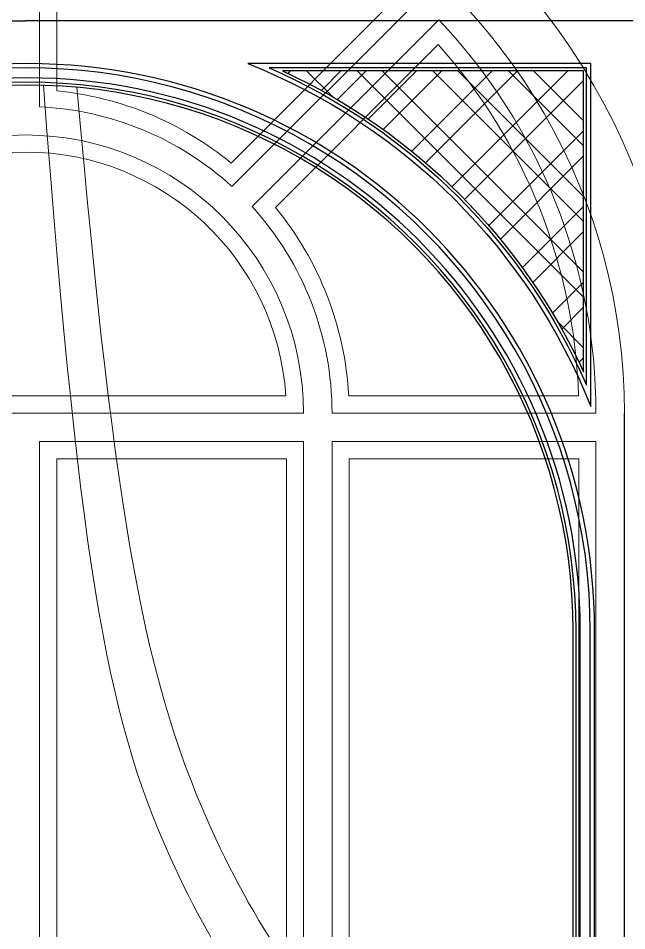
# Model space of a CAD drawing. Header units: inches. Extents: x -12478 to 399182, y -16583 to 525552.
# Drawn here: x 8038 to 9105, y 20355 to 21954 of the extents above; entities that cross this region are included whole.
import ezdxf

# ---------------------------------------------------------------- set-up
doc = ezdxf.new("R2010")
doc.units = ezdxf.units.IN
doc.header["$LTSCALE"] = 1000
doc.header["$MEASUREMENT"] = 0
for name, color, linetype in [('8', 8, 'Continuous'), ('ARCH. DIM', 1, 'Continuous'), ('Layer1', 1, 'Continuous')]:
    doc.layers.add(name, color=color, linetype=linetype)
for name, color, linetype, lineweight in [('A-GLAZ', 134, 'Continuous', 18), ('Fabric', 253, 'Continuous', 0), ('Wood treillis', 111, 'Continuous', 0)]:
    doc.layers.add(name, color=color, linetype=linetype, lineweight=lineweight)

# ---------------------------------------------------------------- blocks, each defined once
blk = doc.blocks.new('win-2100')
at = {"layer": 'A-GLAZ', "color": 8, "linetype": 'ByBlock', "lineweight": 0, "ltscale": 0.5, "elevation": 0.0142094016141445}
for points in [[(24.99999995072722, 2999.687451155856), (24.99999995072722, 2536.918289905472, -0.1748347617106542), (361.9808941568772, 2397.336233264592), (689.2081062012876, 2724.563445308595, 0.1859479994210225)], [(54.99999995066901, 2968.439466357464), (54.99999995078542, 2564.828513831366, -0.148901256745093), (360.5031993236917, 2438.284945302585), (645.899240816274, 2723.680986794643, 0.1695819405206243)], [(724.5634452605445, 2689.208106249222), (397.3362332162505, 2361.980894205277, -0.1868473978902309), (537.4999999840802, 1999.999999999302), (999.9999999507272, 1999.999999999534, 0.1924223867530203)], [(723.6809867468837, 2645.89924086415), (438.2849452543014, 2360.503199372033, -0.1602103479317552), (566.7064936825482, 2029.999999999418), (969.5359714340593, 2029.999999999651, 0.176224450156295)], [(-487.5000000822765, 1999.999999999302), (487.4999999839638, 1999.999999999418, 1)], [(-456.5153338886157, 2029.999999999185), (456.5153337900119, 2029.999999999476, 0.9364417103757532)]]:
    blk.add_lwpolyline(points, format="xyb", close=True, dxfattribs=at)
at = {"layer": 'A-GLAZ', "color": 8, "linetype": 'ByBlock', "lineweight": 0, "ltscale": 0.5, "elevation": 0.0085254717729417}
for points in [[(487.4999999507854, 1950.000000000175), (24.99999995084363, 1949.999999999709), (24.99999995154212, 199.5000000094296), (487.4999999513675, 199.5000000097789)], [(999.9999999510765, 1950.000000000291), (537.4999999510765, 1950), (537.4999999515421, 199.5000000096043), (999.9999999514257, 199.5000000099535)], [(457.4999999507854, 1919.999999999942), (54.99999995078542, 1919.999999999709), (54.99999995154212, 229.5000000093714), (457.4999999513093, 229.5000000097207)], [(969.99999995096, 1920.000000000291), (567.4999999510183, 1919.999999999942), (567.4999999516585, 229.5000000095461), (969.9999999513675, 229.5000000097207)]]:
    blk.add_lwpolyline(points, close=True, dxfattribs=at)
at = {"layer": 'A-GLAZ', "color": 8, "linetype": 'ByBlock', "lineweight": 0, "ltscale": 0.5}
blk.add_arc((-4.915636964142323e-08, 1999.999999999302, 0.008525813344111), 1150.000000000033, 359.9999999966649, 179.9999999966649, dxfattribs=at)
at = {"layer": 'ARCH. DIM', "lineweight": 0}
blk.add_arc((-4.915636964142323e-08, 1999.999999999302, 0.008525813344111), 1050.000000000033, 359.9999999966649, 179.9999999966649, dxfattribs=at)
at = {"layer": 'Layer1', "elevation": 0.002841883502908199}
blk.add_lwpolyline([(-1050.000000049185, 2000.00000006042), (-1050.000000048633, -399.9999999904539), (1049.999999951309, -399.9999999903957), (1049.999999950873, 1999.999999938183)], dxfattribs=at)
blk = doc.blocks.new('MAK-GF10 structrual elev A')
at = {"layer": 'A-GLAZ'}
blk.add_blockref('win-2100', (8050.654370514385, 19262.05420348735, -0.002842648617597803), dxfattribs=at)
blk = doc.blocks.new('curtain elev1')
at = {"layer": 'Fabric', "lineweight": 0}
for points, knots in [([(323533.8853867783, -7402.766137514227, -2.568285750955885e-07), (323599.4490794879, -8278.91511171465, -4.837266927091876e-07), (323669.179312795, -8620.9377820066, -4.943143664e-07), (323926.3294566972, -9075.524792296903, -4.943143664e-07), (324146.6548067781, -9251.760830348394, -4.943143664e-07), (324316.1377543321, -9247.723198255022, -4.720251929e-07), (324462.229453355, -9204.370062758691, 4.414620997375823e-07)], [407.2184744416678, 407.2184744416678, 407.2184744416678, 407.2184744416678, 756.8415233349588, 881.9374408867433, 1071.680382321919, 1265.355330691214, 1265.355330691214, 1265.355330691214, 1265.355330691214]), ([(323592.5877384237, -7406.312773580419, -2.659410018705322e-07), (323660.0824517802, -8168.887478067598, -4.81784768480867e-07), (323725.0449997635, -8542.60443614408, -4.943143664e-07), (323998.3344949118, -9025.722402395073, -4.943143664e-07), (324218.6598449928, -9201.958440446564, -4.943143664e-07), (324388.3317409782, -9197.916306990308, -4.720003437999999e-07), (324462.2294533559, -9177.208756466145, -4.729585732000001e-07), (324462.2294533559, -9177.208756466145, -4.729585732000001e-07), (324462.2294533559, -9177.208756466145, -4.729585732000001e-07), (324462.2294533559, -9177.208756466145, -4.729585732000001e-07)], [365.5152735095221, 365.5152735095221, 365.5152735095221, 365.5152735095221, 756.8415233349588, 881.9374408867433, 1071.680382321919, 1208.200708781948, 1265.782784957043, 1265.782784957043, 1265.786307466203, 1265.786307466203, 1265.786307466203, 1265.786307466203])]:
    blk.add_open_spline(points, degree=3, knots=knots, dxfattribs=at)

msp = doc.modelspace()

# ---------------------------------------------------------------- hatches: boundary and pattern name
at = {"layer": 'Wood treillis', "lineweight": -2}
h = msp.add_hatch(dxfattribs=at)
h.set_pattern_fill('ANSI32', color=256, scale=250, angle=90)
h.set_pattern_definition([(135, (0, 0), (-66.29126073623884, -66.29126073623883), []), (135, (2.706112671194974e-15, 44.19417375), (-66.29126073623884, -66.29126073623883), [])])
edge = h.paths.add_edge_path()
edge.add_line((9029.003289661276, 21862.0546314387), (8501.439061790477, 21862.0546314387))
edge.add_line((9029.003289661276, 21334.33673531208), (9029.003289661276, 21862.0546314387))
edge.add_arc((8047.21056111568, 20880.39414910835), 1081.656522836309, 384.8139763348693, 425.1693370516813, ccw=False)
h = msp.add_hatch(dxfattribs=at)
h.set_pattern_fill('ANSI32', color=256, scale=250)
h.set_pattern_definition([(45, (0, 0), (-66.29126073623883, 66.29126073623884), []), (45, (44.19417375, 0), (-66.29126073623883, 66.29126073623884), [])])
edge = h.paths.add_edge_path()
edge.add_line((9029.003289661276, 21862.0546314387), (8501.439061790477, 21862.0546314387))
edge.add_line((9029.003289661276, 21334.33673531208), (9029.003289661276, 21862.0546314387))
edge.add_arc((8047.21056111568, 20880.39414910835), 1081.656522836309, 384.8139763348693, 425.1693370516813, ccw=False)

# ---------------------------------------------------------------- linework, layer by layer
at = {"layer": 'Wood treillis', "lineweight": -2, "elevation": -1.706671812003658e-06}
for points in [[(3411.639594629465, 21949.55322514042), (8050.654371446348, 21949.55322514037)], [(12689.66914826323, 21949.55322514042), (8050.654371446348, 21949.55322514037)]]:
    msp.add_lwpolyline(points, dxfattribs=at)
at = {"layer": 'Wood treillis', "lineweight": -2}
for points, elevation in [([(9048.2601532423, 19042.05213044896), (9048.260153302701, 20880.39414909906, 1), (7059.936206326312, 20880.3941491196), (7059.936206386673, 19042.05213044896)], -1.466518335657696e-07), ([(9040.76114405994, 19042.05214661922), (9040.760153302934, 20880.39414909931, 1), (7067.43620632608, 20880.39414911952), (7067.43620638644, 19042.05213044896)], -1.466518335657696e-07), ([(9041.503295520673, 21874.5546372981), (8440.58864937714, 21874.55459281606, -0.2072856370031059), (9041.503295520673, 21273.43774270406), (9041.503295520673, 21874.5546372981)], -1.706671812003658e-06), ([(9023.257348212523, 19042.05213044896), (9023.257348272924, 20880.39414909988, 1), (7084.939011356089, 20880.39414911935), (7084.93901141645, 19042.05213044896)], -1.466518335657696e-07), ([(9015.757348212755, 19042.05213044896), (9015.757348273157, 20880.39414910013, 1), (7092.439011355857, 20880.39414911927), (7092.439011416217, 19042.05213044896)], -1.466518335657696e-07), ([(9010.757348212755, 19042.05213044896), (9010.757348273157, 20880.39414910029, 1.000000000019895), (7097.439011355857, 20880.39414911933), (7097.439011416217, 19042.05213044896)], -1.466518335657696e-07)]:
    msp.add_lwpolyline(points, format="xyb", dxfattribs=dict(at, elevation=elevation))
at = {"layer": 'Wood treillis', "lineweight": -2, "elevation": -1.706671812003658e-06}
for points in [[(9034.003291135814, 21867.05463235806), (8478.135295821452, 21867.05459121055, -0.1890916922953619), (9034.003291135814, 21311.01586589677)], [(9029.003329758227, 21862.05467061035), (8501.445258460322, 21862.05463155845, -0.1779235212285222), (9029.003329758227, 21334.34284942262)]]:
    msp.add_lwpolyline(points, format="xyb", close=True, dxfattribs=at)

# ---------------------------------------------------------------- block references
msp.add_blockref('curtain elev1', (-315451.4721051099, 29239.40032952094, -5.881139333033519e-07))
at = {"layer": '8', "color": 2}
msp.add_blockref('MAK-GF10 structrual elev A', (0, 0), dxfattribs=at)

doc.saveas('drawing.dxf')
